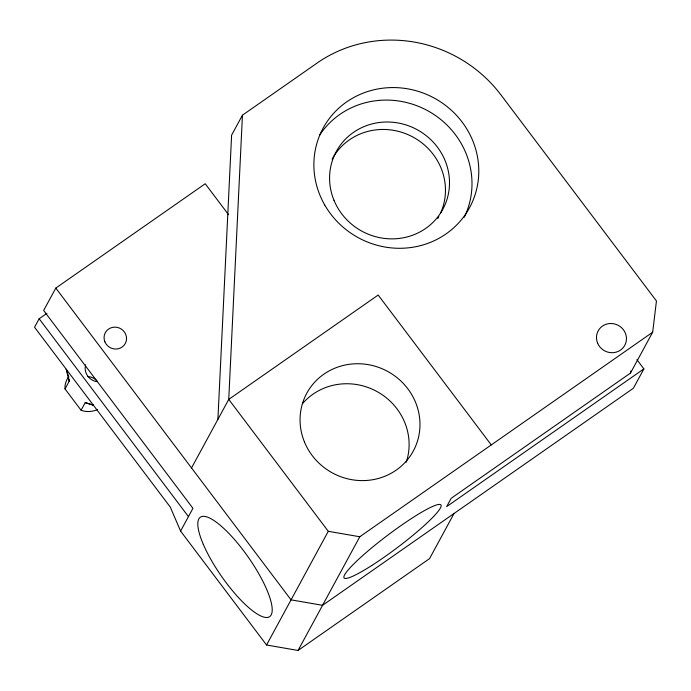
<?xml version="1.0" encoding="UTF-8"?>
<svg xmlns="http://www.w3.org/2000/svg" width="691" height="691" viewBox="0 0 691 691"><rect width="100%" height="100%" fill="white"/><g stroke="black" fill="none" stroke-linecap="round" stroke-linejoin="round"><path stroke-width="1.04" d="M97.569 409.521A22.725 21.671 28.5 0 1 84.233 411.205L81.089 410.247L65.023 388.947L65.04 385.768A22.725 21.671 28.5 0 1 68.435 377.01M65.023 388.947L69.16 381.311L69.178 379.195M217.907 419.359L231.606 135.151L242.446 115.19L317.16 63.011A132.551 126.418 28.5 0 1 500.932 94.883L656.45 300.974L652.658 332.224L630.477 373.08L451.163 498.306L446.645 506.633L643.882 368.89L636.895 359.631M242.446 115.19L228.747 399.398L191.528 467.962M630.477 373.08L630.728 370.998M46.928 313.334L39.145 318.767L34.55 327.232L170.28 507.09L180.593 531.085L266.553 644.997L298.054 650.456L429.543 558.63L454.056 513.491M228.6 214.728L205.218 183.746L55.798 288.095L43.645 310.475L192.944 508.326L180.593 531.085M81.089 410.247L85.235 402.611L93.363 405.168L85.235 402.611M266.553 644.997L328.285 531.301L228.747 399.398L378.176 295.048L491.275 444.926M298.054 650.456L359.786 536.76L652.658 332.224M643.882 368.89L633.362 388.264L322.559 605.316L291.058 599.857L55.798 288.095M328.285 531.301L359.786 536.76M39.145 318.767L188.444 516.609M68.858 377.148L66.224 369.201L69.16 381.311M319.415 135.479A83.317 79.465 28.5 0 1 428.74 111.311A83.317 79.465 28.5 0 1 464.257 217.294M302.451 403.725A60.601 57.794 28.5 0 1 377.649 391.909A60.601 57.794 28.5 0 1 406.213 462.331M332.129 159.18A60.601 57.794 28.5 0 1 410.851 135.954A60.601 57.794 28.5 0 1 440.746 212.733M438.854 216.603A60.601 57.794 28.5 0 1 437.792 218.494M87.403 376.5A13.63 12.999 28.5 0 1 96.921 380.776M96.8 381.7A13.63 12.999 28.5 0 1 85.641 364.77M371.749 565.506A60.601 7.843 -37 0 0 440.962 504.991A60.601 7.843 -37 0 0 364.857 553.681A60.601 7.843 -37 0 0 371.749 565.506M324.735 204.994A83.317 79.465 28.5 0 0 467.557 211.144A83.317 79.465 28.5 0 0 396.703 87.645A83.317 79.465 28.5 0 0 324.735 204.994M333.986 200.278A60.601 57.794 28.5 0 0 436.876 218.123A60.601 57.794 28.5 0 0 397.757 122.912A60.601 57.794 28.5 0 0 333.986 200.278M304.463 442.007A60.601 57.794 28.5 0 0 407.353 459.852A60.601 57.794 28.5 0 0 368.234 364.641A60.601 57.794 28.5 0 0 304.463 442.007M597.577 343.073A15.15 14.451 28.5 0 0 623.299 347.53A15.15 14.451 28.5 0 0 613.513 323.725A15.15 14.451 28.5 0 0 597.577 343.073M203.292 544.327A60.601 16.446 55.1 0 0 267.745 617.391A60.601 16.446 55.1 0 0 234.068 539.04A60.601 16.446 55.1 0 0 203.292 544.327M104.885 341.812A11.358 10.84 28.5 0 0 124.181 345.155A11.358 10.84 28.5 0 0 116.839 327.301A11.358 10.84 28.5 0 0 104.885 341.812"/></g></svg>
